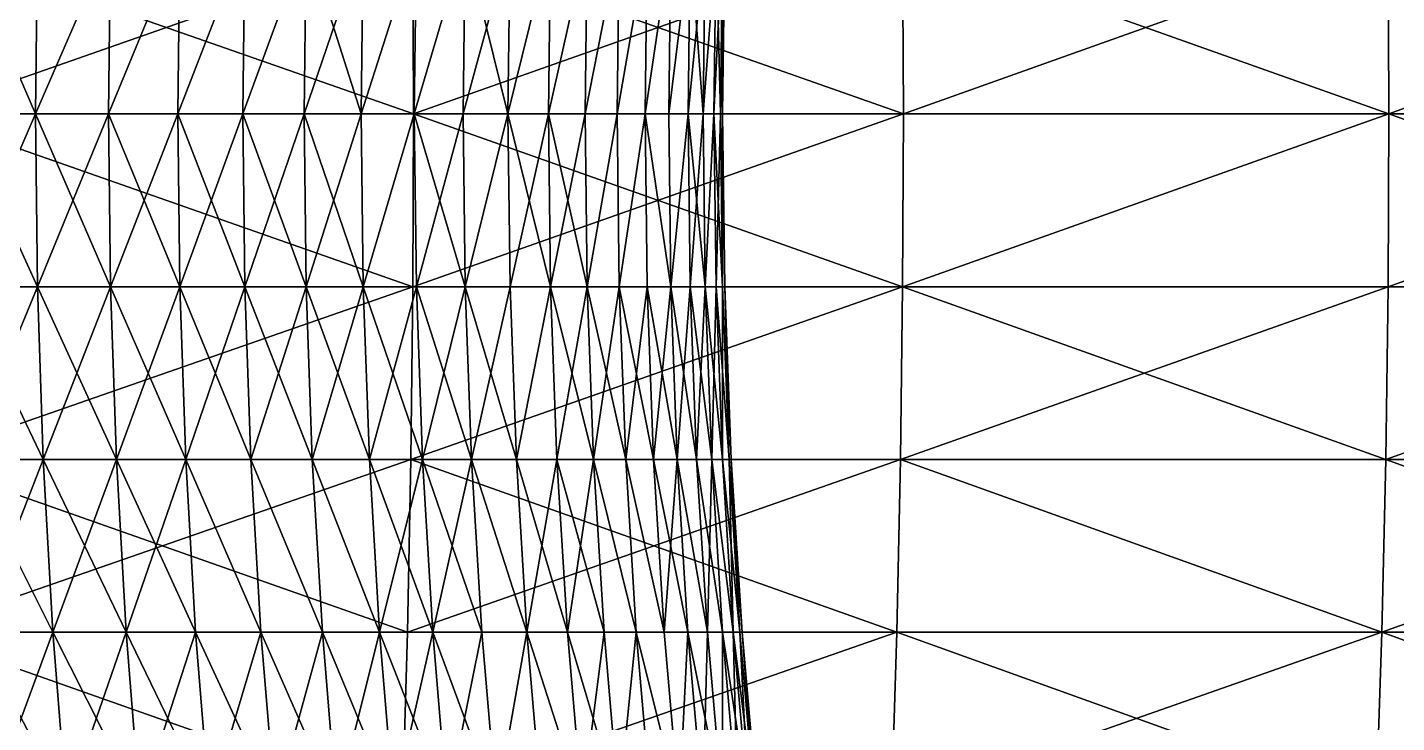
# Model space of a CAD drawing. Header units: millimetres. Extents: x -3250 to 6200, y -3250 to 3250.
# Drawn here: x 4519.8 to 4677.7, y -70.2 to 10 of the extents above; entities that cross this region are included whole.
import ezdxf

# ---------------------------------------------------------------- set-up
doc = ezdxf.new("R2010")
doc.units = ezdxf.units.MM
doc.header["$MEASUREMENT"] = 0
doc.layers.add('MESH_3D', color=2, linetype='CONTINUOUS')

msp = doc.modelspace()

# ---------------------------------------------------------------- linework, layer by layer
at = {"layer": 'MESH_3D'}
for points in [[(4507.34, 19.94, 506.86), (4564.29, 19.94, 525.21), (4564.37, 0, 524.97)], [(4507.34, 19.94, 506.86), (4564.37, 0, 524.97), (4507.41, 0, 506.63)], [(4564.29, 19.94, 26174.79), (4507.34, 19.94, 26193.14), (4507.41, 0, 26193.37)], [(4564.29, 19.94, 26174.79), (4507.41, 0, 26193.37), (4564.37, 0, 26175.03)], [(4511.9, 0, 2435.03), (4520.78, 0, 2452.89), (4512.12, 19.94, 2434.92)], [(4521, 19.94, 24247.21), (4520.78, 0, 24247.11), (4511.9, 0, 24264.97)], [(4521, 19.94, 24247.21), (4511.9, 0, 24264.97), (4512.12, 19.94, 24265.08)], [(4512.12, 19.94, 2434.92), (4520.78, 0, 2452.89), (4521, 19.94, 2452.79)], [(4520.78, 0, 2452.89), (4529.2, 0, 2470.97), (4529.43, 19.94, 2470.87)], [(4520.78, 0, 2452.89), (4529.43, 19.94, 2470.87), (4521, 19.94, 2452.79)], [(4529.43, 19.94, 24229.13), (4529.2, 0, 24229.03), (4520.78, 0, 24247.11)], [(4529.43, 19.94, 24229.13), (4520.78, 0, 24247.11), (4521, 19.94, 24247.21)], [(4529.2, 0, 2470.97), (4537.41, 19.94, 2489.16), (4529.43, 19.94, 2470.87)], [(4529.2, 0, 2470.97), (4537.18, 0, 2489.25), (4537.41, 19.94, 2489.16)], [(4537.41, 19.94, 24210.84), (4537.18, 0, 24210.75), (4529.2, 0, 24229.03)], [(4537.41, 19.94, 24210.84), (4529.2, 0, 24229.03), (4529.43, 19.94, 24229.13)], [(4537.18, 0, 2489.25), (4544.7, 0, 2507.73), (4544.93, 19.94, 2507.64)], [(4537.18, 0, 2489.25), (4544.93, 19.94, 2507.64), (4537.41, 19.94, 2489.16)], [(4544.93, 19.94, 24192.36), (4544.7, 0, 24192.27), (4537.18, 0, 24210.75)], [(4544.93, 19.94, 24192.36), (4537.18, 0, 24210.75), (4537.41, 19.94, 24210.84)], [(4544.7, 0, 2507.73), (4551.99, 19.94, 2526.3), (4544.93, 19.94, 2507.64)], [(4544.7, 0, 2507.73), (4551.75, 0, 2526.38), (4551.99, 19.94, 2526.3)], [(4551.99, 19.94, 24173.7), (4551.75, 0, 24173.62), (4544.7, 0, 24192.27)], [(4551.99, 19.94, 24173.7), (4544.7, 0, 24192.27), (4544.93, 19.94, 24192.36)], [(4551.75, 0, 2526.38), (4558.58, 19.94, 2545.13), (4551.99, 19.94, 2526.3)], [(4551.75, 0, 2526.38), (4558.34, 0, 2545.21), (4558.58, 19.94, 2545.13)], [(4551.99, 19.94, 24173.7), (4558.34, 0, 24154.79), (4551.75, 0, 24173.62)], [(4558.58, 19.94, 24154.87), (4558.34, 0, 24154.79), (4551.99, 19.94, 24173.7)], [(4558.34, 0, 2545.21), (4564.46, 0, 2564.2), (4564.7, 19.94, 2564.12)], [(4558.34, 0, 2545.21), (4564.7, 19.94, 2564.12), (4558.58, 19.94, 2545.13)], [(4564.7, 19.94, 24135.88), (4564.46, 0, 24135.8), (4558.34, 0, 24154.79)], [(4564.7, 19.94, 24135.88), (4558.34, 0, 24154.79), (4558.58, 19.94, 24154.87)], [(4564.29, 19.94, 525.21), (4620.76, 19.94, 544.97), (4620.85, 0, 544.74)], [(4564.29, 19.94, 525.21), (4620.85, 0, 544.74), (4564.37, 0, 524.97)], [(4620.76, 19.94, 26155.03), (4564.29, 19.94, 26174.79), (4564.37, 0, 26175.03)], [(4620.76, 19.94, 26155.03), (4564.37, 0, 26175.03), (4620.85, 0, 26155.26)], [(4564.46, 0, 2564.2), (4570.34, 19.94, 2583.26), (4564.7, 19.94, 2564.12)], [(4564.46, 0, 2564.2), (4570.1, 0, 2583.33), (4570.34, 19.94, 2583.26)], [(4570.34, 19.94, 24116.74), (4570.1, 0, 24116.67), (4564.46, 0, 24135.8)], [(4570.34, 19.94, 24116.74), (4564.46, 0, 24135.8), (4564.7, 19.94, 24135.88)], [(4570.1, 0, 2583.33), (4575.26, 0, 2602.59), (4575.5, 19.94, 2602.53)], [(4570.1, 0, 2583.33), (4575.5, 19.94, 2602.53), (4570.34, 19.94, 2583.26)], [(4570.34, 19.94, 24116.74), (4575.26, 0, 24097.41), (4570.1, 0, 24116.67)], [(4575.5, 19.94, 24097.47), (4575.26, 0, 24097.41), (4570.34, 19.94, 24116.74)], [(4575.26, 0, 2602.59), (4580.18, 19.94, 2621.93), (4575.5, 19.94, 2602.53)], [(4575.26, 0, 2602.59), (4579.94, 0, 2621.98), (4580.18, 19.94, 2621.93)], [(4580.18, 19.94, 24078.07), (4579.94, 0, 24078.02), (4575.26, 0, 24097.41)], [(4580.18, 19.94, 24078.07), (4575.26, 0, 24097.41), (4575.5, 19.94, 24097.47)], [(4579.94, 0, 2621.98), (4584.38, 19.94, 2641.43), (4580.18, 19.94, 2621.93)], [(4579.94, 0, 2621.98), (4584.14, 0, 2641.48), (4584.38, 19.94, 2641.43)], [(4584.38, 19.94, 24058.57), (4584.14, 0, 24058.52), (4579.94, 0, 24078.02)], [(4584.38, 19.94, 24058.57), (4579.94, 0, 24078.02), (4580.18, 19.94, 24078.07)], [(4584.14, 0, 2641.48), (4588.09, 19.94, 2661.04), (4584.38, 19.94, 2641.43)], [(4584.14, 0, 2641.48), (4587.85, 0, 2661.08), (4588.09, 19.94, 2661.04)], [(4588.09, 19.94, 24038.96), (4587.85, 0, 24038.92), (4584.14, 0, 24058.52)], [(4588.09, 19.94, 24038.96), (4584.14, 0, 24058.52), (4584.38, 19.94, 24058.57)], [(4587.85, 0, 2661.08), (4591.31, 19.94, 2680.73), (4588.09, 19.94, 2661.04)], [(4587.85, 0, 2661.08), (4591.06, 0, 2680.77), (4591.31, 19.94, 2680.73)], [(4591.31, 19.94, 24019.27), (4591.06, 0, 24019.23), (4587.85, 0, 24038.92)], [(4591.31, 19.94, 24019.27), (4587.85, 0, 24038.92), (4588.09, 19.94, 24038.96)], [(4591.06, 0, 2680.77), (4594.04, 19.94, 2700.49), (4591.31, 19.94, 2680.73)], [(4591.06, 0, 2680.77), (4593.79, 0, 2700.53), (4594.04, 19.94, 2700.49)], [(4594.04, 19.94, 23999.51), (4593.79, 0, 23999.47), (4591.06, 0, 24019.23)], [(4594.04, 19.94, 23999.51), (4591.06, 0, 24019.23), (4591.31, 19.94, 24019.27)], [(4593.79, 0, 2700.53), (4596.27, 19.94, 2720.32), (4594.04, 19.94, 2700.49)], [(4593.79, 0, 2700.53), (4596.02, 0, 2720.35), (4596.27, 19.94, 2720.32)], [(4596.27, 19.94, 23979.68), (4596.02, 0, 23979.65), (4593.79, 0, 23999.47)], [(4596.27, 19.94, 23979.68), (4593.79, 0, 23999.47), (4594.04, 19.94, 23999.51)], [(4596.02, 0, 2720.35), (4597.76, 0, 2740.22), (4598.01, 19.94, 2740.2)], [(4596.02, 0, 2720.35), (4598.01, 19.94, 2740.2), (4596.27, 19.94, 2720.32)], [(4596.27, 19.94, 23979.68), (4597.76, 0, 23959.78), (4596.02, 0, 23979.65)], [(4598.01, 19.94, 23959.8), (4597.76, 0, 23959.78), (4596.27, 19.94, 23979.68)], [(4597.76, 0, 2740.22), (4599.25, 19.94, 2760.11), (4598.01, 19.94, 2740.2)], [(4597.76, 0, 2740.22), (4599.01, 0, 2760.12), (4599.25, 19.94, 2760.11)], [(4599.25, 19.94, 23939.89), (4599.01, 0, 23939.88), (4597.76, 0, 23959.78)], [(4599.25, 19.94, 23939.89), (4597.76, 0, 23959.78), (4598.01, 19.94, 23959.8)], [(4599.01, 0, 2760.12), (4599.75, 0, 2780.06), (4600, 19.94, 2780.05)], [(4599.01, 0, 2760.12), (4600, 19.94, 2780.05), (4599.25, 19.94, 2760.11)], [(4599.25, 19.94, 23939.89), (4599.75, 0, 23919.94), (4599.01, 0, 23939.88)], [(4600, 19.94, 23919.95), (4599.75, 0, 23919.94), (4599.25, 19.94, 23939.89)], [(4599.75, 0, 2780.06), (4600.25, 19.94, 2800), (4600, 19.94, 2780.05)], [(4599.75, 0, 2780.06), (4600, 0, 2800), (4600.25, 19.94, 2800)], [(4600, 19.94, 23919.95), (4600, 0, 23900), (4599.75, 0, 23919.94)], [(4600, 0, 23900), (4600.25, 19.94, 23900), (4600.25, 19.94, 2800)], [(4600, 0, 23900), (4600.25, 19.94, 2800), (4600, 0, 2800)], [(4600, 19.94, 23919.95), (4600.25, 19.94, 23900), (4600, 0, 23900)], [(4620.76, 19.94, 544.97), (4676.82, 0, 565.9), (4620.85, 0, 544.74)], [(4620.76, 19.94, 544.97), (4676.73, 19.94, 566.13), (4676.82, 0, 565.9)], [(4676.73, 19.94, 26133.87), (4620.76, 19.94, 26155.03), (4620.85, 0, 26155.26)], [(4676.73, 19.94, 26133.87), (4620.85, 0, 26155.26), (4676.82, 0, 26134.1)], [(4676.73, 19.94, 566.13), (4732.15, 19.94, 588.69), (4732.24, 0, 588.46)], [(4676.73, 19.94, 566.13), (4732.24, 0, 588.46), (4676.82, 0, 565.9)], [(4732.15, 19.94, 26111.31), (4676.73, 19.94, 26133.87), (4676.82, 0, 26134.1)], [(4732.15, 19.94, 26111.31), (4676.82, 0, 26134.1), (4732.24, 0, 26111.54)], [(4507.34, -19.94, 506.86), (4507.41, 0, 506.63), (4564.29, -19.94, 525.21)], [(4564.29, -19.94, 26174.79), (4507.41, 0, 26193.37), (4507.34, -19.94, 26193.14)], [(4564.29, -19.94, 525.21), (4507.41, 0, 506.63), (4564.37, 0, 524.97)], [(4564.37, 0, 26175.03), (4507.41, 0, 26193.37), (4564.29, -19.94, 26174.79)], [(4521, -19.94, 24247.21), (4512.12, -19.94, 24265.08), (4511.9, 0, 24264.97)], [(4521, -19.94, 24247.21), (4511.9, 0, 24264.97), (4520.78, 0, 24247.11)], [(4521, -19.94, 24247.21), (4520.78, 0, 24247.11), (4529.2, 0, 24229.03)], [(4529.43, -19.94, 24229.13), (4521, -19.94, 24247.21), (4529.2, 0, 24229.03)], [(4537.41, -19.94, 24210.84), (4529.43, -19.94, 24229.13), (4529.2, 0, 24229.03)], [(4537.41, -19.94, 24210.84), (4529.2, 0, 24229.03), (4537.18, 0, 24210.75)], [(4537.41, -19.94, 24210.84), (4537.18, 0, 24210.75), (4544.7, 0, 24192.27)], [(4544.93, -19.94, 24192.36), (4537.41, -19.94, 24210.84), (4544.7, 0, 24192.27)], [(4551.99, -19.94, 24173.7), (4544.93, -19.94, 24192.36), (4544.7, 0, 24192.27)], [(4551.99, -19.94, 24173.7), (4544.7, 0, 24192.27), (4551.75, 0, 24173.62)], [(4551.99, -19.94, 24173.7), (4551.75, 0, 24173.62), (4558.34, 0, 24154.79)], [(4558.58, -19.94, 24154.87), (4551.99, -19.94, 24173.7), (4558.34, 0, 24154.79)], [(4558.58, -19.94, 24154.87), (4558.34, 0, 24154.79), (4564.46, 0, 24135.8)], [(4564.7, -19.94, 24135.88), (4558.58, -19.94, 24154.87), (4564.46, 0, 24135.8)], [(4564.29, -19.94, 525.21), (4620.85, 0, 544.74), (4620.76, -19.94, 544.97)], [(4564.29, -19.94, 525.21), (4564.37, 0, 524.97), (4620.85, 0, 544.74)], [(4620.76, -19.94, 26155.03), (4564.37, 0, 26175.03), (4564.29, -19.94, 26174.79)], [(4620.85, 0, 26155.26), (4564.37, 0, 26175.03), (4620.76, -19.94, 26155.03)], [(4570.34, -19.94, 24116.74), (4564.46, 0, 24135.8), (4570.1, 0, 24116.67)], [(4570.34, -19.94, 24116.74), (4564.7, -19.94, 24135.88), (4564.46, 0, 24135.8)], [(4570.34, -19.94, 24116.74), (4570.1, 0, 24116.67), (4575.26, 0, 24097.41)], [(4575.5, -19.94, 24097.47), (4570.34, -19.94, 24116.74), (4575.26, 0, 24097.41)], [(4580.18, -19.94, 24078.07), (4575.26, 0, 24097.41), (4579.94, 0, 24078.02)], [(4580.18, -19.94, 24078.07), (4575.5, -19.94, 24097.47), (4575.26, 0, 24097.41)], [(4584.38, -19.94, 24058.57), (4579.94, 0, 24078.02), (4584.14, 0, 24058.52)], [(4584.38, -19.94, 24058.57), (4580.18, -19.94, 24078.07), (4579.94, 0, 24078.02)], [(4584.38, -19.94, 24058.57), (4584.14, 0, 24058.52), (4587.85, 0, 24038.92)], [(4588.09, -19.94, 24038.96), (4584.38, -19.94, 24058.57), (4587.85, 0, 24038.92)], [(4588.09, -19.94, 24038.96), (4587.85, 0, 24038.92), (4591.06, 0, 24019.23)], [(4591.31, -19.94, 24019.27), (4588.09, -19.94, 24038.96), (4591.06, 0, 24019.23)], [(4594.04, -19.94, 23999.51), (4591.06, 0, 24019.23), (4593.79, 0, 23999.47)], [(4594.04, -19.94, 23999.51), (4591.31, -19.94, 24019.27), (4591.06, 0, 24019.23)], [(4594.04, -19.94, 23999.51), (4593.79, 0, 23999.47), (4596.02, 0, 23979.65)], [(4596.27, -19.94, 23979.68), (4594.04, -19.94, 23999.51), (4596.02, 0, 23979.65)], [(4598.01, -19.94, 23959.8), (4596.02, 0, 23979.65), (4597.76, 0, 23959.78)], [(4598.01, -19.94, 23959.8), (4596.27, -19.94, 23979.68), (4596.02, 0, 23979.65)], [(4598.01, -19.94, 23959.8), (4597.76, 0, 23959.78), (4599.01, 0, 23939.88)], [(4599.25, -19.94, 23939.89), (4598.01, -19.94, 23959.8), (4599.01, 0, 23939.88)], [(4600, -19.94, 23919.95), (4599.01, 0, 23939.88), (4599.75, 0, 23919.94)], [(4600, -19.94, 23919.95), (4599.25, -19.94, 23939.89), (4599.01, 0, 23939.88)], [(4600, -19.94, 23919.95), (4599.75, 0, 23919.94), (4600, 0, 23900)], [(4600, 0, 23900), (4600, 0, 2800), (4600.25, -19.94, 2800)], [(4600.25, -19.94, 23900), (4600, 0, 23900), (4600.25, -19.94, 2800)], [(4600, -19.94, 23919.95), (4600, 0, 23900), (4600.25, -19.94, 23900)], [(4620.76, -19.94, 544.97), (4676.82, 0, 565.9), (4676.73, -19.94, 566.13)], [(4620.76, -19.94, 544.97), (4620.85, 0, 544.74), (4676.82, 0, 565.9)], [(4676.82, 0, 26134.1), (4620.85, 0, 26155.26), (4620.76, -19.94, 26155.03)], [(4676.82, 0, 26134.1), (4620.76, -19.94, 26155.03), (4676.73, -19.94, 26133.87)], [(4676.73, -19.94, 566.13), (4676.82, 0, 565.9), (4732.15, -19.94, 588.69)], [(4732.24, 0, 26111.54), (4676.82, 0, 26134.1), (4676.73, -19.94, 26133.87)], [(4732.24, 0, 26111.54), (4676.73, -19.94, 26133.87), (4732.15, -19.94, 26111.31)], [(4732.15, -19.94, 588.69), (4676.82, 0, 565.9), (4732.24, 0, 588.46)], [(4512.12, -19.94, 2434.92), (4520.78, 0, 2452.89), (4511.9, 0, 2435.03)], [(4512.12, -19.94, 2434.92), (4521, -19.94, 2452.79), (4520.78, 0, 2452.89)], [(4520.78, 0, 2452.89), (4529.43, -19.94, 2470.87), (4529.2, 0, 2470.97)], [(4521, -19.94, 2452.79), (4529.43, -19.94, 2470.87), (4520.78, 0, 2452.89)], [(4529.43, -19.94, 2470.87), (4537.18, 0, 2489.25), (4529.2, 0, 2470.97)], [(4529.43, -19.94, 2470.87), (4537.41, -19.94, 2489.16), (4537.18, 0, 2489.25)], [(4537.18, 0, 2489.25), (4544.93, -19.94, 2507.64), (4544.7, 0, 2507.73)], [(4537.41, -19.94, 2489.16), (4544.93, -19.94, 2507.64), (4537.18, 0, 2489.25)], [(4544.93, -19.94, 2507.64), (4551.75, 0, 2526.38), (4544.7, 0, 2507.73)], [(4544.93, -19.94, 2507.64), (4551.99, -19.94, 2526.3), (4551.75, 0, 2526.38)], [(4551.75, 0, 2526.38), (4558.58, -19.94, 2545.13), (4558.34, 0, 2545.21)], [(4551.99, -19.94, 2526.3), (4558.58, -19.94, 2545.13), (4551.75, 0, 2526.38)], [(4558.58, -19.94, 2545.13), (4564.46, 0, 2564.2), (4558.34, 0, 2545.21)], [(4558.58, -19.94, 2545.13), (4564.7, -19.94, 2564.12), (4564.46, 0, 2564.2)], [(4564.7, -19.94, 2564.12), (4570.1, 0, 2583.33), (4564.46, 0, 2564.2)], [(4564.7, -19.94, 2564.12), (4570.34, -19.94, 2583.26), (4570.1, 0, 2583.33)], [(4570.34, -19.94, 2583.26), (4575.26, 0, 2602.59), (4570.1, 0, 2583.33)], [(4570.34, -19.94, 2583.26), (4575.5, -19.94, 2602.53), (4575.26, 0, 2602.59)], [(4575.5, -19.94, 2602.53), (4579.94, 0, 2621.98), (4575.26, 0, 2602.59)], [(4575.5, -19.94, 2602.53), (4580.18, -19.94, 2621.93), (4579.94, 0, 2621.98)], [(4580.18, -19.94, 2621.93), (4584.14, 0, 2641.48), (4579.94, 0, 2621.98)], [(4580.18, -19.94, 2621.93), (4584.38, -19.94, 2641.43), (4584.14, 0, 2641.48)], [(4584.38, -19.94, 2641.43), (4587.85, 0, 2661.08), (4584.14, 0, 2641.48)], [(4584.38, -19.94, 2641.43), (4588.09, -19.94, 2661.04), (4587.85, 0, 2661.08)], [(4588.09, -19.94, 2661.04), (4591.06, 0, 2680.77), (4587.85, 0, 2661.08)], [(4588.09, -19.94, 2661.04), (4591.31, -19.94, 2680.73), (4591.06, 0, 2680.77)], [(4591.06, 0, 2680.77), (4594.04, -19.94, 2700.49), (4593.79, 0, 2700.53)], [(4591.31, -19.94, 2680.73), (4594.04, -19.94, 2700.49), (4591.06, 0, 2680.77)], [(4594.04, -19.94, 2700.49), (4596.02, 0, 2720.35), (4593.79, 0, 2700.53)], [(4594.04, -19.94, 2700.49), (4596.27, -19.94, 2720.32), (4596.02, 0, 2720.35)], [(4596.27, -19.94, 2720.32), (4597.76, 0, 2740.22), (4596.02, 0, 2720.35)], [(4596.27, -19.94, 2720.32), (4598.01, -19.94, 2740.2), (4597.76, 0, 2740.22)], [(4598.01, -19.94, 2740.2), (4599.01, 0, 2760.12), (4597.76, 0, 2740.22)], [(4598.01, -19.94, 2740.2), (4599.25, -19.94, 2760.11), (4599.01, 0, 2760.12)], [(4599.25, -19.94, 2760.11), (4599.75, 0, 2780.06), (4599.01, 0, 2760.12)], [(4599.25, -19.94, 2760.11), (4600, -19.94, 2780.05), (4599.75, 0, 2780.06)], [(4600, -19.94, 2780.05), (4600, 0, 2800), (4599.75, 0, 2780.06)], [(4600, -19.94, 2780.05), (4600.25, -19.94, 2800), (4600, 0, 2800)], [(4507.12, -39.88, 507.58), (4564.29, -19.94, 525.21), (4564.05, -39.88, 525.92)], [(4507.34, -19.94, 506.86), (4564.29, -19.94, 525.21), (4507.12, -39.88, 507.58)], [(4564.29, -19.94, 26174.79), (4507.12, -39.88, 26192.42), (4564.05, -39.88, 26174.08)], [(4564.29, -19.94, 26174.79), (4507.34, -19.94, 26193.14), (4507.12, -39.88, 26192.42)], [(4512.78, -39.88, 2434.58), (4521, -19.94, 2452.79), (4512.12, -19.94, 2434.92)], [(4521.67, -39.88, 24247.54), (4512.78, -39.88, 24265.42), (4512.12, -19.94, 24265.08)], [(4521.67, -39.88, 24247.54), (4512.12, -19.94, 24265.08), (4521, -19.94, 24247.21)], [(4512.78, -39.88, 2434.58), (4521.67, -39.88, 2452.46), (4521, -19.94, 2452.79)], [(4521.67, -39.88, 2452.46), (4529.43, -19.94, 2470.87), (4521, -19.94, 2452.79)], [(4530.11, -39.88, 24229.44), (4521.67, -39.88, 24247.54), (4521, -19.94, 24247.21)], [(4530.11, -39.88, 24229.44), (4521, -19.94, 24247.21), (4529.43, -19.94, 24229.13)], [(4521.67, -39.88, 2452.46), (4530.11, -39.88, 2470.56), (4529.43, -19.94, 2470.87)], [(4530.11, -39.88, 2470.56), (4537.41, -19.94, 2489.16), (4529.43, -19.94, 2470.87)], [(4538.1, -39.88, 24211.13), (4530.11, -39.88, 24229.44), (4529.43, -19.94, 24229.13)], [(4538.1, -39.88, 24211.13), (4529.43, -19.94, 24229.13), (4537.41, -19.94, 24210.84)], [(4530.11, -39.88, 2470.56), (4538.1, -39.88, 2488.87), (4537.41, -19.94, 2489.16)], [(4538.1, -39.88, 2488.87), (4544.93, -19.94, 2507.64), (4537.41, -19.94, 2489.16)], [(4545.62, -39.88, 24192.64), (4538.1, -39.88, 24211.13), (4537.41, -19.94, 24210.84)], [(4545.62, -39.88, 24192.64), (4537.41, -19.94, 24210.84), (4544.93, -19.94, 24192.36)], [(4538.1, -39.88, 2488.87), (4545.62, -39.88, 2507.36), (4544.93, -19.94, 2507.64)], [(4545.62, -39.88, 2507.36), (4551.99, -19.94, 2526.3), (4544.93, -19.94, 2507.64)], [(4552.69, -39.88, 24173.96), (4545.62, -39.88, 24192.64), (4544.93, -19.94, 24192.36)], [(4552.69, -39.88, 24173.96), (4544.93, -19.94, 24192.36), (4551.99, -19.94, 24173.7)], [(4545.62, -39.88, 2507.36), (4552.69, -39.88, 2526.04), (4551.99, -19.94, 2526.3)], [(4552.69, -39.88, 2526.04), (4558.58, -19.94, 2545.13), (4551.99, -19.94, 2526.3)], [(4559.28, -39.88, 24155.11), (4551.99, -19.94, 24173.7), (4558.58, -19.94, 24154.87)], [(4559.28, -39.88, 24155.11), (4552.69, -39.88, 24173.96), (4551.99, -19.94, 24173.7)], [(4552.69, -39.88, 2526.04), (4559.28, -39.88, 2544.89), (4558.58, -19.94, 2545.13)], [(4559.28, -39.88, 2544.89), (4564.7, -19.94, 2564.12), (4558.58, -19.94, 2545.13)], [(4565.41, -39.88, 24136.1), (4559.28, -39.88, 24155.11), (4558.58, -19.94, 24154.87)], [(4565.41, -39.88, 24136.1), (4558.58, -19.94, 24154.87), (4564.7, -19.94, 24135.88)], [(4559.28, -39.88, 2544.89), (4565.41, -39.88, 2563.9), (4564.7, -19.94, 2564.12)], [(4564.05, -39.88, 525.92), (4620.76, -19.94, 544.97), (4620.51, -39.88, 545.67)], [(4564.29, -19.94, 525.21), (4620.76, -19.94, 544.97), (4564.05, -39.88, 525.92)], [(4620.76, -19.94, 26155.03), (4564.29, -19.94, 26174.79), (4564.05, -39.88, 26174.08)], [(4620.76, -19.94, 26155.03), (4564.05, -39.88, 26174.08), (4620.51, -39.88, 26154.33)], [(4565.41, -39.88, 2563.9), (4570.34, -19.94, 2583.26), (4564.7, -19.94, 2564.12)], [(4571.06, -39.88, 24116.94), (4565.41, -39.88, 24136.1), (4564.7, -19.94, 24135.88)], [(4571.06, -39.88, 24116.94), (4564.7, -19.94, 24135.88), (4570.34, -19.94, 24116.74)], [(4565.41, -39.88, 2563.9), (4571.06, -39.88, 2583.06), (4570.34, -19.94, 2583.26)], [(4571.06, -39.88, 2583.06), (4575.5, -19.94, 2602.53), (4570.34, -19.94, 2583.26)], [(4576.23, -39.88, 24097.65), (4571.06, -39.88, 24116.94), (4570.34, -19.94, 24116.74)], [(4576.23, -39.88, 24097.65), (4570.34, -19.94, 24116.74), (4575.5, -19.94, 24097.47)], [(4571.06, -39.88, 2583.06), (4576.23, -39.88, 2602.35), (4575.5, -19.94, 2602.53)], [(4576.23, -39.88, 2602.35), (4580.18, -19.94, 2621.93), (4575.5, -19.94, 2602.53)], [(4580.18, -19.94, 24078.07), (4576.23, -39.88, 24097.65), (4575.5, -19.94, 24097.47)], [(4576.23, -39.88, 2602.35), (4580.91, -39.88, 2621.76), (4580.18, -19.94, 2621.93)], [(4580.91, -39.88, 24078.24), (4576.23, -39.88, 24097.65), (4580.18, -19.94, 24078.07)], [(4580.91, -39.88, 2621.76), (4584.38, -19.94, 2641.43), (4580.18, -19.94, 2621.93)], [(4585.11, -39.88, 24058.71), (4580.18, -19.94, 24078.07), (4584.38, -19.94, 24058.57)], [(4585.11, -39.88, 24058.71), (4580.91, -39.88, 24078.24), (4580.18, -19.94, 24078.07)], [(4580.91, -39.88, 2621.76), (4585.11, -39.88, 2641.29), (4584.38, -19.94, 2641.43)], [(4585.11, -39.88, 2641.29), (4588.09, -19.94, 2661.04), (4584.38, -19.94, 2641.43)], [(4588.83, -39.88, 24039.09), (4585.11, -39.88, 24058.71), (4584.38, -19.94, 24058.57)], [(4588.83, -39.88, 24039.09), (4584.38, -19.94, 24058.57), (4588.09, -19.94, 24038.96)], [(4585.11, -39.88, 2641.29), (4588.83, -39.88, 2660.91), (4588.09, -19.94, 2661.04)], [(4588.83, -39.88, 2660.91), (4591.31, -19.94, 2680.73), (4588.09, -19.94, 2661.04)], [(4592.05, -39.88, 24019.38), (4588.83, -39.88, 24039.09), (4588.09, -19.94, 24038.96)], [(4592.05, -39.88, 24019.38), (4588.09, -19.94, 24038.96), (4591.31, -19.94, 24019.27)], [(4588.83, -39.88, 2660.91), (4592.05, -39.88, 2680.62), (4591.31, -19.94, 2680.73)], [(4592.05, -39.88, 2680.62), (4594.04, -19.94, 2700.49), (4591.31, -19.94, 2680.73)], [(4594.78, -39.88, 23999.6), (4591.31, -19.94, 24019.27), (4594.04, -19.94, 23999.51)], [(4594.78, -39.88, 23999.6), (4592.05, -39.88, 24019.38), (4591.31, -19.94, 24019.27)], [(4592.05, -39.88, 2680.62), (4594.78, -39.88, 2700.4), (4594.04, -19.94, 2700.49)], [(4594.78, -39.88, 2700.4), (4596.27, -19.94, 2720.32), (4594.04, -19.94, 2700.49)], [(4597.01, -39.88, 23979.75), (4594.04, -19.94, 23999.51), (4596.27, -19.94, 23979.68)], [(4597.01, -39.88, 23979.75), (4594.78, -39.88, 23999.6), (4594.04, -19.94, 23999.51)], [(4594.78, -39.88, 2700.4), (4597.01, -39.88, 2720.25), (4596.27, -19.94, 2720.32)], [(4597.01, -39.88, 2720.25), (4598.01, -19.94, 2740.2), (4596.27, -19.94, 2720.32)], [(4598.75, -39.88, 23959.86), (4596.27, -19.94, 23979.68), (4598.01, -19.94, 23959.8)], [(4598.75, -39.88, 23959.86), (4597.01, -39.88, 23979.75), (4596.27, -19.94, 23979.68)], [(4597.01, -39.88, 2720.25), (4598.75, -39.88, 2740.14), (4598.01, -19.94, 2740.2)], [(4598.75, -39.88, 2740.14), (4599.25, -19.94, 2760.11), (4598.01, -19.94, 2740.2)], [(4600, -39.88, 23939.93), (4598.01, -19.94, 23959.8), (4599.25, -19.94, 23939.89)], [(4600, -39.88, 23939.93), (4598.75, -39.88, 23959.86), (4598.01, -19.94, 23959.8)], [(4598.75, -39.88, 2740.14), (4600, -39.88, 2760.07), (4599.25, -19.94, 2760.11)], [(4600, -39.88, 2760.07), (4600, -19.94, 2780.05), (4599.25, -19.94, 2760.11)], [(4600.75, -39.88, 23919.97), (4600, -39.88, 23939.93), (4599.25, -19.94, 23939.89)], [(4600.75, -39.88, 23919.97), (4599.25, -19.94, 23939.89), (4600, -19.94, 23919.95)], [(4600.75, -39.88, 2780.03), (4600.25, -19.94, 2800), (4600, -19.94, 2780.05)], [(4600, -39.88, 2760.07), (4600.75, -39.88, 2780.03), (4600, -19.94, 2780.05)], [(4600.75, -39.88, 23919.97), (4600, -19.94, 23919.95), (4600.25, -19.94, 23900)], [(4600.75, -39.88, 2780.03), (4600.99, -39.88, 2800), (4600.25, -19.94, 2800)], [(4600.99, -39.88, 23900), (4600.25, -19.94, 23900), (4600.25, -19.94, 2800)], [(4600.99, -39.88, 23900), (4600.25, -19.94, 2800), (4600.99, -39.88, 2800)], [(4600.75, -39.88, 23919.97), (4600.25, -19.94, 23900), (4600.99, -39.88, 23900)], [(4620.76, -19.94, 544.97), (4676.46, -39.88, 566.83), (4620.51, -39.88, 545.67)], [(4676.73, -19.94, 26133.87), (4620.51, -39.88, 26154.33), (4676.46, -39.88, 26133.17)], [(4676.73, -19.94, 26133.87), (4620.76, -19.94, 26155.03), (4620.51, -39.88, 26154.33)], [(4620.76, -19.94, 544.97), (4676.73, -19.94, 566.13), (4676.46, -39.88, 566.83)], [(4676.46, -39.88, 566.83), (4732.15, -19.94, 588.69), (4731.86, -39.88, 589.37)], [(4676.73, -19.94, 566.13), (4732.15, -19.94, 588.69), (4676.46, -39.88, 566.83)], [(4732.15, -19.94, 26111.31), (4676.73, -19.94, 26133.87), (4676.46, -39.88, 26133.17)], [(4732.15, -19.94, 26111.31), (4676.46, -39.88, 26133.17), (4731.86, -39.88, 26110.63)], [(4507.12, -39.88, 507.58), (4563.66, -59.78, 527.09), (4506.75, -59.78, 508.76)], [(4564.05, -39.88, 26174.08), (4506.75, -59.78, 26191.24), (4563.66, -59.78, 26172.91)], [(4564.05, -39.88, 26174.08), (4507.12, -39.88, 26192.42), (4506.75, -59.78, 26191.24)], [(4507.12, -39.88, 507.58), (4564.05, -39.88, 525.92), (4563.66, -59.78, 527.09)], [(4513.89, -59.78, 2434.01), (4521.67, -39.88, 2452.46), (4512.78, -39.88, 2434.58)], [(4522.79, -59.78, 24248.08), (4513.89, -59.78, 24265.99), (4512.78, -39.88, 24265.42)], [(4522.79, -59.78, 24248.08), (4512.78, -39.88, 24265.42), (4521.67, -39.88, 24247.54)], [(4513.89, -59.78, 2434.01), (4522.79, -59.78, 2451.92), (4521.67, -39.88, 2452.46)], [(4522.79, -59.78, 2451.92), (4530.11, -39.88, 2470.56), (4521.67, -39.88, 2452.46)], [(4531.24, -59.78, 24229.95), (4521.67, -39.88, 24247.54), (4530.11, -39.88, 24229.44)], [(4531.24, -59.78, 24229.95), (4522.79, -59.78, 24248.08), (4521.67, -39.88, 24247.54)], [(4522.79, -59.78, 2451.92), (4531.24, -59.78, 2470.05), (4530.11, -39.88, 2470.56)], [(4531.24, -59.78, 2470.05), (4538.1, -39.88, 2488.87), (4530.11, -39.88, 2470.56)], [(4539.24, -59.78, 24211.62), (4531.24, -59.78, 24229.95), (4530.11, -39.88, 24229.44)], [(4539.24, -59.78, 24211.62), (4530.11, -39.88, 24229.44), (4538.1, -39.88, 24211.13)], [(4531.24, -59.78, 2470.05), (4539.24, -59.78, 2488.38), (4538.1, -39.88, 2488.87)], [(4538.1, -39.88, 2488.87), (4546.78, -59.78, 2506.91), (4545.62, -39.88, 2507.36)], [(4539.24, -59.78, 2488.38), (4546.78, -59.78, 2506.91), (4538.1, -39.88, 2488.87)], [(4546.78, -59.78, 24193.09), (4539.24, -59.78, 24211.62), (4538.1, -39.88, 24211.13)], [(4546.78, -59.78, 24193.09), (4538.1, -39.88, 24211.13), (4545.62, -39.88, 24192.64)], [(4545.62, -39.88, 2507.36), (4553.86, -59.78, 2525.62), (4552.69, -39.88, 2526.04)], [(4546.78, -59.78, 2506.91), (4553.86, -59.78, 2525.62), (4545.62, -39.88, 2507.36)], [(4553.86, -59.78, 24174.38), (4546.78, -59.78, 24193.09), (4545.62, -39.88, 24192.64)], [(4553.86, -59.78, 24174.38), (4545.62, -39.88, 24192.64), (4552.69, -39.88, 24173.96)], [(4552.69, -39.88, 2526.04), (4560.46, -59.78, 2544.5), (4559.28, -39.88, 2544.89)], [(4553.86, -59.78, 2525.62), (4560.46, -59.78, 2544.5), (4552.69, -39.88, 2526.04)], [(4560.46, -59.78, 24155.5), (4553.86, -59.78, 24174.38), (4552.69, -39.88, 24173.96)], [(4560.46, -59.78, 24155.5), (4552.69, -39.88, 24173.96), (4559.28, -39.88, 24155.11)], [(4560.46, -59.78, 2544.5), (4565.41, -39.88, 2563.9), (4559.28, -39.88, 2544.89)], [(4566.6, -59.78, 24136.46), (4560.46, -59.78, 24155.5), (4559.28, -39.88, 24155.11)], [(4566.6, -59.78, 24136.46), (4559.28, -39.88, 24155.11), (4565.41, -39.88, 24136.1)], [(4560.46, -59.78, 2544.5), (4566.6, -59.78, 2563.54), (4565.41, -39.88, 2563.9)], [(4564.05, -39.88, 525.92), (4620.08, -59.78, 546.84), (4563.66, -59.78, 527.09)], [(4620.51, -39.88, 26154.33), (4564.05, -39.88, 26174.08), (4563.66, -59.78, 26172.91)], [(4620.51, -39.88, 26154.33), (4563.66, -59.78, 26172.91), (4620.08, -59.78, 26153.16)], [(4564.05, -39.88, 525.92), (4620.51, -39.88, 545.67), (4620.08, -59.78, 546.84)], [(4566.6, -59.78, 2563.54), (4571.06, -39.88, 2583.06), (4565.41, -39.88, 2563.9)], [(4572.25, -59.78, 24117.28), (4565.41, -39.88, 24136.1), (4571.06, -39.88, 24116.94)], [(4572.25, -59.78, 24117.28), (4566.6, -59.78, 24136.46), (4565.41, -39.88, 24136.1)], [(4566.6, -59.78, 2563.54), (4572.25, -59.78, 2582.72), (4571.06, -39.88, 2583.06)], [(4571.06, -39.88, 2583.06), (4577.43, -59.78, 2602.04), (4576.23, -39.88, 2602.35)], [(4572.25, -59.78, 2582.72), (4577.43, -59.78, 2602.04), (4571.06, -39.88, 2583.06)], [(4577.43, -59.78, 24097.96), (4571.06, -39.88, 24116.94), (4576.23, -39.88, 24097.65)], [(4577.43, -59.78, 24097.96), (4572.25, -59.78, 24117.28), (4571.06, -39.88, 24116.94)], [(4577.43, -59.78, 2602.04), (4580.91, -39.88, 2621.76), (4576.23, -39.88, 2602.35)], [(4582.12, -59.78, 24078.51), (4577.43, -59.78, 24097.96), (4576.23, -39.88, 24097.65)], [(4582.12, -59.78, 24078.51), (4576.23, -39.88, 24097.65), (4580.91, -39.88, 24078.24)], [(4577.43, -59.78, 2602.04), (4582.12, -59.78, 2621.49), (4580.91, -39.88, 2621.76)], [(4582.12, -59.78, 2621.49), (4585.11, -39.88, 2641.29), (4580.91, -39.88, 2621.76)], [(4586.33, -59.78, 24058.96), (4582.12, -59.78, 24078.51), (4580.91, -39.88, 24078.24)], [(4586.33, -59.78, 24058.96), (4580.91, -39.88, 24078.24), (4585.11, -39.88, 24058.71)], [(4582.12, -59.78, 2621.49), (4586.33, -59.78, 2641.04), (4585.11, -39.88, 2641.29)], [(4585.11, -39.88, 2641.29), (4590.05, -59.78, 2660.69), (4588.83, -39.88, 2660.91)], [(4586.33, -59.78, 2641.04), (4590.05, -59.78, 2660.69), (4585.11, -39.88, 2641.29)], [(4590.05, -59.78, 24039.31), (4586.33, -59.78, 24058.96), (4585.11, -39.88, 24058.71)], [(4590.05, -59.78, 24039.31), (4585.11, -39.88, 24058.71), (4588.83, -39.88, 24039.09)], [(4588.83, -39.88, 2660.91), (4593.28, -59.78, 2680.43), (4592.05, -39.88, 2680.62)], [(4590.05, -59.78, 2660.69), (4593.28, -59.78, 2680.43), (4588.83, -39.88, 2660.91)], [(4593.28, -59.78, 24019.57), (4590.05, -59.78, 24039.31), (4588.83, -39.88, 24039.09)], [(4593.28, -59.78, 24019.57), (4588.83, -39.88, 24039.09), (4592.05, -39.88, 24019.38)], [(4593.28, -59.78, 2680.43), (4594.78, -39.88, 2700.4), (4592.05, -39.88, 2680.62)], [(4596.01, -59.78, 23999.75), (4592.05, -39.88, 24019.38), (4594.78, -39.88, 23999.6)], [(4596.01, -59.78, 23999.75), (4593.28, -59.78, 24019.57), (4592.05, -39.88, 24019.38)], [(4593.28, -59.78, 2680.43), (4596.01, -59.78, 2700.25), (4594.78, -39.88, 2700.4)], [(4594.78, -39.88, 2700.4), (4598.25, -59.78, 2720.12), (4597.01, -39.88, 2720.25)], [(4596.01, -59.78, 2700.25), (4598.25, -59.78, 2720.12), (4594.78, -39.88, 2700.4)], [(4598.25, -59.78, 23979.88), (4594.78, -39.88, 23999.6), (4597.01, -39.88, 23979.75)], [(4598.25, -59.78, 23979.88), (4596.01, -59.78, 23999.75), (4594.78, -39.88, 23999.6)], [(4598.25, -59.78, 2720.12), (4598.75, -39.88, 2740.14), (4597.01, -39.88, 2720.25)], [(4599.99, -59.78, 23959.95), (4597.01, -39.88, 23979.75), (4598.75, -39.88, 23959.86)], [(4599.99, -59.78, 23959.95), (4598.25, -59.78, 23979.88), (4597.01, -39.88, 23979.75)], [(4598.25, -59.78, 2720.12), (4599.99, -59.78, 2740.05), (4598.75, -39.88, 2740.14)], [(4598.75, -39.88, 2740.14), (4601.24, -59.78, 2760.01), (4600, -39.88, 2760.07)], [(4599.99, -59.78, 2740.05), (4601.24, -59.78, 2760.01), (4598.75, -39.88, 2740.14)], [(4601.24, -59.78, 23939.99), (4598.75, -39.88, 23959.86), (4600, -39.88, 23939.93)], [(4601.24, -59.78, 23939.99), (4599.99, -59.78, 23959.95), (4598.75, -39.88, 23959.86)], [(4601.24, -59.78, 2760.01), (4600.75, -39.88, 2780.03), (4600, -39.88, 2760.07)], [(4601.99, -59.78, 23920), (4600, -39.88, 23939.93), (4600.75, -39.88, 23919.97)], [(4601.99, -59.78, 23920), (4601.24, -59.78, 23939.99), (4600, -39.88, 23939.93)], [(4600.75, -39.88, 2780.03), (4602.24, -59.78, 2800), (4600.99, -39.88, 2800)], [(4601.99, -59.78, 2780), (4602.24, -59.78, 2800), (4600.75, -39.88, 2780.03)], [(4601.24, -59.78, 2760.01), (4601.99, -59.78, 2780), (4600.75, -39.88, 2780.03)], [(4601.99, -59.78, 23920), (4600.75, -39.88, 23919.97), (4600.99, -39.88, 23900)], [(4602.24, -59.78, 23900), (4600.99, -39.88, 23900), (4600.99, -39.88, 2800)], [(4602.24, -59.78, 23900), (4600.99, -39.88, 2800), (4602.24, -59.78, 2800)], [(4601.99, -59.78, 23920), (4600.99, -39.88, 23900), (4602.24, -59.78, 23900)], [(4620.51, -39.88, 545.67), (4676, -59.78, 567.99), (4620.08, -59.78, 546.84)], [(4676, -59.78, 26132.01), (4620.51, -39.88, 26154.33), (4620.08, -59.78, 26153.16)], [(4620.51, -39.88, 545.67), (4676.46, -39.88, 566.83), (4676, -59.78, 567.99)], [(4676.46, -39.88, 26133.17), (4620.51, -39.88, 26154.33), (4676, -59.78, 26132.01)], [(4676.46, -39.88, 566.83), (4731.37, -59.78, 590.52), (4676, -59.78, 567.99)], [(4731.86, -39.88, 26110.63), (4676, -59.78, 26132.01), (4731.37, -59.78, 26109.48)], [(4731.86, -39.88, 26110.63), (4676.46, -39.88, 26133.17), (4676, -59.78, 26132.01)], [(4676.46, -39.88, 566.83), (4731.86, -39.88, 589.37), (4731.37, -59.78, 590.52)], [(4506.75, -59.78, 508.76), (4563.1, -79.65, 528.74), (4506.24, -79.65, 510.42)], [(4563.1, -79.65, 26171.26), (4506.75, -59.78, 26191.24), (4506.24, -79.65, 26189.58)], [(4506.75, -59.78, 508.76), (4563.66, -59.78, 527.09), (4563.1, -79.65, 528.74)], [(4563.66, -59.78, 26172.91), (4506.75, -59.78, 26191.24), (4563.1, -79.65, 26171.26)], [(4513.89, -59.78, 2434.01), (4524.36, -79.65, 2451.17), (4522.79, -59.78, 2451.92)], [(4515.44, -79.65, 2433.22), (4524.36, -79.65, 2451.17), (4513.89, -59.78, 2434.01)], [(4522.79, -59.78, 24248.08), (4515.44, -79.65, 24266.78), (4513.89, -59.78, 24265.99)], [(4524.36, -79.65, 24248.83), (4515.44, -79.65, 24266.78), (4522.79, -59.78, 24248.08)], [(4524.36, -79.65, 2451.17), (4531.24, -59.78, 2470.05), (4522.79, -59.78, 2451.92)], [(4532.83, -79.65, 24230.66), (4522.79, -59.78, 24248.08), (4531.24, -59.78, 24229.95)], [(4532.83, -79.65, 24230.66), (4524.36, -79.65, 24248.83), (4522.79, -59.78, 24248.08)], [(4524.36, -79.65, 2451.17), (4532.83, -79.65, 2469.34), (4531.24, -59.78, 2470.05)], [(4532.83, -79.65, 2469.34), (4539.24, -59.78, 2488.38), (4531.24, -59.78, 2470.05)], [(4540.84, -79.65, 24212.29), (4531.24, -59.78, 24229.95), (4539.24, -59.78, 24211.62)], [(4540.84, -79.65, 24212.29), (4532.83, -79.65, 24230.66), (4531.24, -59.78, 24229.95)], [(4532.83, -79.65, 2469.34), (4540.84, -79.65, 2487.71), (4539.24, -59.78, 2488.38)], [(4540.84, -79.65, 2487.71), (4546.78, -59.78, 2506.91), (4539.24, -59.78, 2488.38)], [(4548.4, -79.65, 24193.73), (4540.84, -79.65, 24212.29), (4539.24, -59.78, 24211.62)], [(4548.4, -79.65, 24193.73), (4539.24, -59.78, 24211.62), (4546.78, -59.78, 24193.09)], [(4540.84, -79.65, 2487.71), (4548.4, -79.65, 2506.27), (4546.78, -59.78, 2506.91)], [(4546.78, -59.78, 2506.91), (4555.49, -79.65, 2525.02), (4553.86, -59.78, 2525.62)], [(4548.4, -79.65, 2506.27), (4555.49, -79.65, 2525.02), (4546.78, -59.78, 2506.91)], [(4553.86, -59.78, 24174.38), (4548.4, -79.65, 24193.73), (4546.78, -59.78, 24193.09)], [(4555.49, -79.65, 24174.98), (4548.4, -79.65, 24193.73), (4553.86, -59.78, 24174.38)], [(4555.49, -79.65, 2525.02), (4560.46, -59.78, 2544.5), (4553.86, -59.78, 2525.62)], [(4562.11, -79.65, 24156.06), (4555.49, -79.65, 24174.98), (4553.86, -59.78, 24174.38)], [(4562.11, -79.65, 24156.06), (4553.86, -59.78, 24174.38), (4560.46, -59.78, 24155.5)], [(4555.49, -79.65, 2525.02), (4562.11, -79.65, 2543.94), (4560.46, -59.78, 2544.5)], [(4562.11, -79.65, 2543.94), (4566.6, -59.78, 2563.54), (4560.46, -59.78, 2544.5)], [(4568.26, -79.65, 24136.98), (4560.46, -59.78, 24155.5), (4566.6, -59.78, 24136.46)], [(4568.26, -79.65, 24136.98), (4562.11, -79.65, 24156.06), (4560.46, -59.78, 24155.5)], [(4562.11, -79.65, 2543.94), (4568.26, -79.65, 2563.02), (4566.6, -59.78, 2563.54)], [(4563.1, -79.65, 528.74), (4620.08, -59.78, 546.84), (4619.49, -79.65, 548.47)], [(4563.66, -59.78, 527.09), (4620.08, -59.78, 546.84), (4563.1, -79.65, 528.74)], [(4620.08, -59.78, 26153.16), (4563.1, -79.65, 26171.26), (4619.49, -79.65, 26151.53)], [(4620.08, -59.78, 26153.16), (4563.66, -59.78, 26172.91), (4563.1, -79.65, 26171.26)], [(4568.26, -79.65, 2563.02), (4572.25, -59.78, 2582.72), (4566.6, -59.78, 2563.54)], [(4573.93, -79.65, 24117.75), (4566.6, -59.78, 24136.46), (4572.25, -59.78, 24117.28)], [(4573.93, -79.65, 24117.75), (4568.26, -79.65, 24136.98), (4566.6, -59.78, 24136.46)], [(4568.26, -79.65, 2563.02), (4573.93, -79.65, 2582.25), (4572.25, -59.78, 2582.72)], [(4573.93, -79.65, 2582.25), (4577.43, -59.78, 2602.04), (4572.25, -59.78, 2582.72)], [(4577.43, -59.78, 24097.96), (4573.93, -79.65, 24117.75), (4572.25, -59.78, 24117.28)], [(4573.93, -79.65, 2582.25), (4579.11, -79.65, 2601.61), (4577.43, -59.78, 2602.04)], [(4579.11, -79.65, 24098.39), (4573.93, -79.65, 24117.75), (4577.43, -59.78, 24097.96)], [(4577.43, -59.78, 2602.04), (4583.82, -79.65, 2621.1), (4582.12, -59.78, 2621.49)], [(4579.11, -79.65, 2601.61), (4583.82, -79.65, 2621.1), (4577.43, -59.78, 2602.04)], [(4583.82, -79.65, 24078.9), (4579.11, -79.65, 24098.39), (4577.43, -59.78, 24097.96)], [(4583.82, -79.65, 24078.9), (4577.43, -59.78, 24097.96), (4582.12, -59.78, 24078.51)], [(4583.82, -79.65, 2621.1), (4586.33, -59.78, 2641.04), (4582.12, -59.78, 2621.49)], [(4588.03, -79.65, 24059.3), (4583.82, -79.65, 24078.9), (4582.12, -59.78, 24078.51)], [(4588.03, -79.65, 24059.3), (4582.12, -59.78, 24078.51), (4586.33, -59.78, 24058.96)], [(4583.82, -79.65, 2621.1), (4588.03, -79.65, 2640.7), (4586.33, -59.78, 2641.04)], [(4588.03, -79.65, 2640.7), (4590.05, -59.78, 2660.69), (4586.33, -59.78, 2641.04)], [(4590.05, -59.78, 24039.31), (4588.03, -79.65, 24059.3), (4586.33, -59.78, 24058.96)], [(4588.03, -79.65, 2640.7), (4591.76, -79.65, 2660.39), (4590.05, -59.78, 2660.69)], [(4591.76, -79.65, 24039.61), (4588.03, -79.65, 24059.3), (4590.05, -59.78, 24039.31)], [(4590.05, -59.78, 2660.69), (4595, -79.65, 2680.17), (4593.28, -59.78, 2680.43)], [(4591.76, -79.65, 2660.39), (4595, -79.65, 2680.17), (4590.05, -59.78, 2660.69)], [(4595, -79.65, 24019.83), (4590.05, -59.78, 24039.31), (4593.28, -59.78, 24019.57)], [(4595, -79.65, 24019.83), (4591.76, -79.65, 24039.61), (4590.05, -59.78, 24039.31)], [(4595, -79.65, 2680.17), (4596.01, -59.78, 2700.25), (4593.28, -59.78, 2680.43)], [(4596.01, -59.78, 23999.75), (4595, -79.65, 24019.83), (4593.28, -59.78, 24019.57)], [(4595, -79.65, 2680.17), (4597.74, -79.65, 2700.03), (4596.01, -59.78, 2700.25)], [(4597.74, -79.65, 23999.97), (4595, -79.65, 24019.83), (4596.01, -59.78, 23999.75)], [(4597.74, -79.65, 2700.03), (4598.25, -59.78, 2720.12), (4596.01, -59.78, 2700.25)], [(4599.98, -79.65, 23980.05), (4597.74, -79.65, 23999.97), (4596.01, -59.78, 23999.75)], [(4599.98, -79.65, 23980.05), (4596.01, -59.78, 23999.75), (4598.25, -59.78, 23979.88)], [(4597.74, -79.65, 2700.03), (4599.98, -79.65, 2719.95), (4598.25, -59.78, 2720.12)], [(4599.98, -79.65, 2719.95), (4599.99, -59.78, 2740.05), (4598.25, -59.78, 2720.12)], [(4599.99, -59.78, 23959.95), (4599.98, -79.65, 23980.05), (4598.25, -59.78, 23979.88)], [(4599.98, -79.65, 2719.95), (4601.73, -79.65, 2739.92), (4599.99, -59.78, 2740.05)], [(4601.73, -79.65, 23960.08), (4599.98, -79.65, 23980.05), (4599.99, -59.78, 23959.95)], [(4601.73, -79.65, 2739.92), (4601.24, -59.78, 2760.01), (4599.99, -59.78, 2740.05)], [(4602.98, -79.65, 23940.07), (4599.99, -59.78, 23959.95), (4601.24, -59.78, 23939.99)], [(4602.98, -79.65, 23940.07), (4601.73, -79.65, 23960.08), (4599.99, -59.78, 23959.95)], [(4602.98, -79.65, 2759.93), (4601.99, -59.78, 2780), (4601.24, -59.78, 2760.01)], [(4601.73, -79.65, 2739.92), (4602.98, -79.65, 2759.93), (4601.24, -59.78, 2760.01)], [(4603.73, -79.65, 23920.04), (4601.24, -59.78, 23939.99), (4601.99, -59.78, 23920)], [(4603.73, -79.65, 23920.04), (4602.98, -79.65, 23940.07), (4601.24, -59.78, 23939.99)], [(4603.73, -79.65, 2779.96), (4602.24, -59.78, 2800), (4601.99, -59.78, 2780)], [(4602.98, -79.65, 2759.93), (4603.73, -79.65, 2779.96), (4601.99, -59.78, 2780)], [(4603.73, -79.65, 23920.04), (4601.99, -59.78, 23920), (4602.24, -59.78, 23900)], [(4603.73, -79.65, 2779.96), (4603.98, -79.65, 2800), (4602.24, -59.78, 2800)], [(4602.24, -59.78, 23900), (4602.24, -59.78, 2800), (4603.98, -79.65, 2800)], [(4603.98, -79.65, 23900), (4602.24, -59.78, 23900), (4603.98, -79.65, 2800)], [(4603.73, -79.65, 23920.04), (4602.24, -59.78, 23900), (4603.98, -79.65, 23900)], [(4620.08, -59.78, 546.84), (4675.37, -79.65, 569.6), (4619.49, -79.65, 548.47)], [(4676, -59.78, 26132.01), (4620.08, -59.78, 26153.16), (4619.49, -79.65, 26151.53)], [(4676, -59.78, 26132.01), (4619.49, -79.65, 26151.53), (4675.37, -79.65, 26130.4)], [(4620.08, -59.78, 546.84), (4676, -59.78, 567.99), (4675.37, -79.65, 569.6)], [(4676, -59.78, 567.99), (4730.7, -79.65, 592.12), (4675.37, -79.65, 569.6)], [(4730.7, -79.65, 26107.88), (4676, -59.78, 26132.01), (4675.37, -79.65, 26130.4)], [(4676, -59.78, 567.99), (4731.37, -59.78, 590.52), (4730.7, -79.65, 592.12)], [(4731.37, -59.78, 26109.48), (4676, -59.78, 26132.01), (4730.7, -79.65, 26107.88)]]:
    msp.add_3dface(points, dxfattribs=at)

doc.saveas('drawing.dxf')
